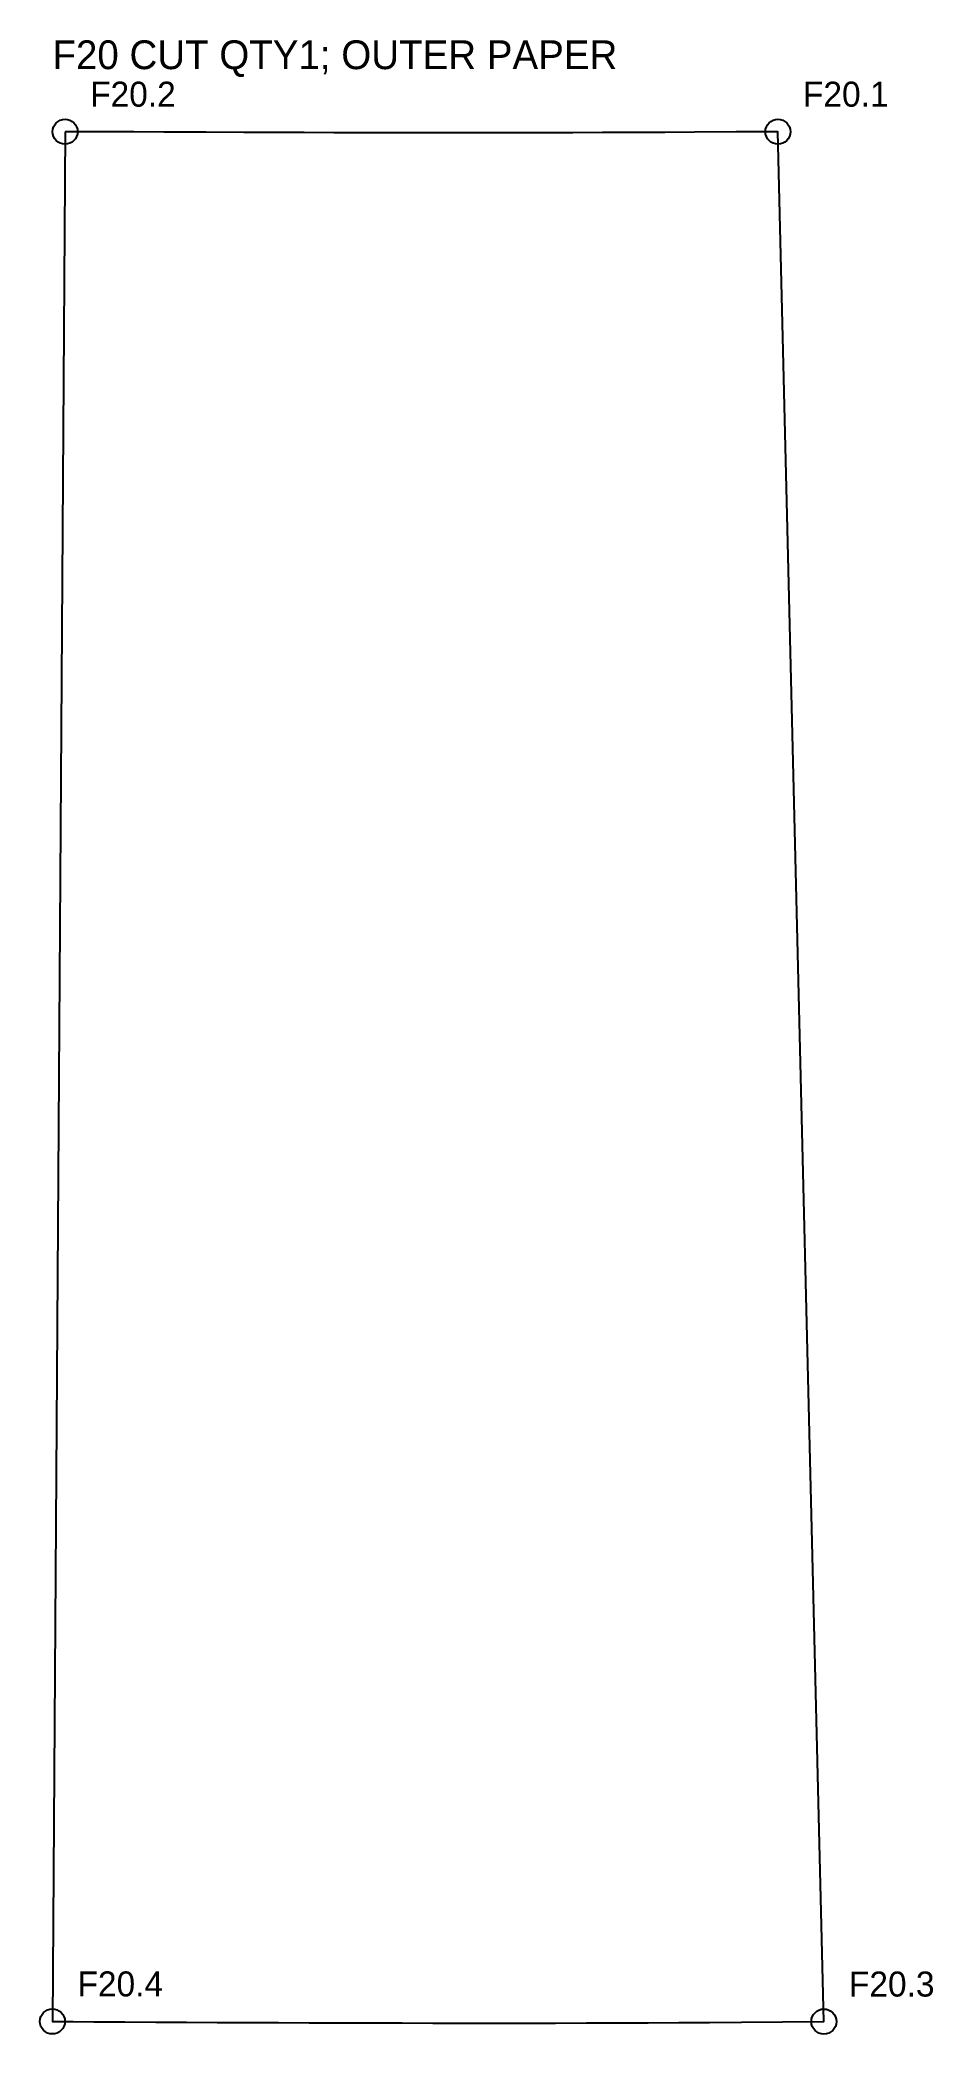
# Model space of a CAD drawing. Header units: millimetres. Extents: x 4 to 75, y 4 to 163.
import ezdxf

# ---------------------------------------------------------------- set-up
doc = ezdxf.new("R2010")
doc.units = ezdxf.units.MM
for name, color, linetype in [('CUT', 7, 'Continuous'), ('LABEL', 3, 'Continuous'), ('REFERENCE', 5, 'Continuous')]:
    doc.layers.add(name, color=color, linetype=linetype)

msp = doc.modelspace()

# ---------------------------------------------------------------- linework, layer by layer
at = {"layer": 'CUT'}
msp.add_lwpolyline([(6.01, 156.12), (5, 5.13), (6.65, 5.12), (8.3, 5.11), (10.78, 5.1), (13.25, 5.08), (15.71, 5.07), (18.16, 5.06), (20.61, 5.05), (23.06, 5.04), (25.51, 5.03), (27.98, 5.02), (30.45, 5.01), (32.92, 5.01), (35.38, 5), (37.82, 5), (40.27, 5), (42.72, 5), (45.19, 5), (47.66, 5.01), (50.13, 5.02), (52.59, 5.02), (55.04, 5.04), (57.49, 5.05), (60.04, 5.07), (63.32, 5.09), (66.61, 5.12), (62.94, 156.12), (59.61, 156.1), (56.29, 156.08), (53.92, 156.07), (51.42, 156.06), (48.93, 156.05), (46.56, 156.04), (43.54, 156.04), (41.18, 156.03), (38.65, 156.03), (36.12, 156.03), (33.75, 156.03), (30.8, 156.04), (27.47, 156.04), (25.11, 156.05), (22.63, 156.06), (20.28, 156.06), (17.28, 156.08), (13.89, 156.09), (11.51, 156.1), (8.94, 156.11), (7.47, 156.12)], close=True, dxfattribs=at)
at = {"layer": 'REFERENCE'}
for centre in [(6.01, 156.12), (62.94, 156.12), (5, 5.13), (66.61, 5.12)]:
    msp.add_circle(centre, 1, dxfattribs=at)

# ---------------------------------------------------------------- texts
at = {"layer": 'LABEL'}
msp.add_text('F20 CUT QTY1; OUTER PAPER', height=2.3, dxfattribs=at).set_placement((5, 161.12))
at = {"layer": 'REFERENCE'}
for s, p in [('F20.2', (8.01, 158.12)), ('F20.1', (64.94, 158.12)), ('F20.4', (7, 7.13)), ('F20.3', (68.61, 7.12))]:
    msp.add_text(s, height=2, dxfattribs=at).set_placement(p)

doc.saveas('drawing.dxf')
